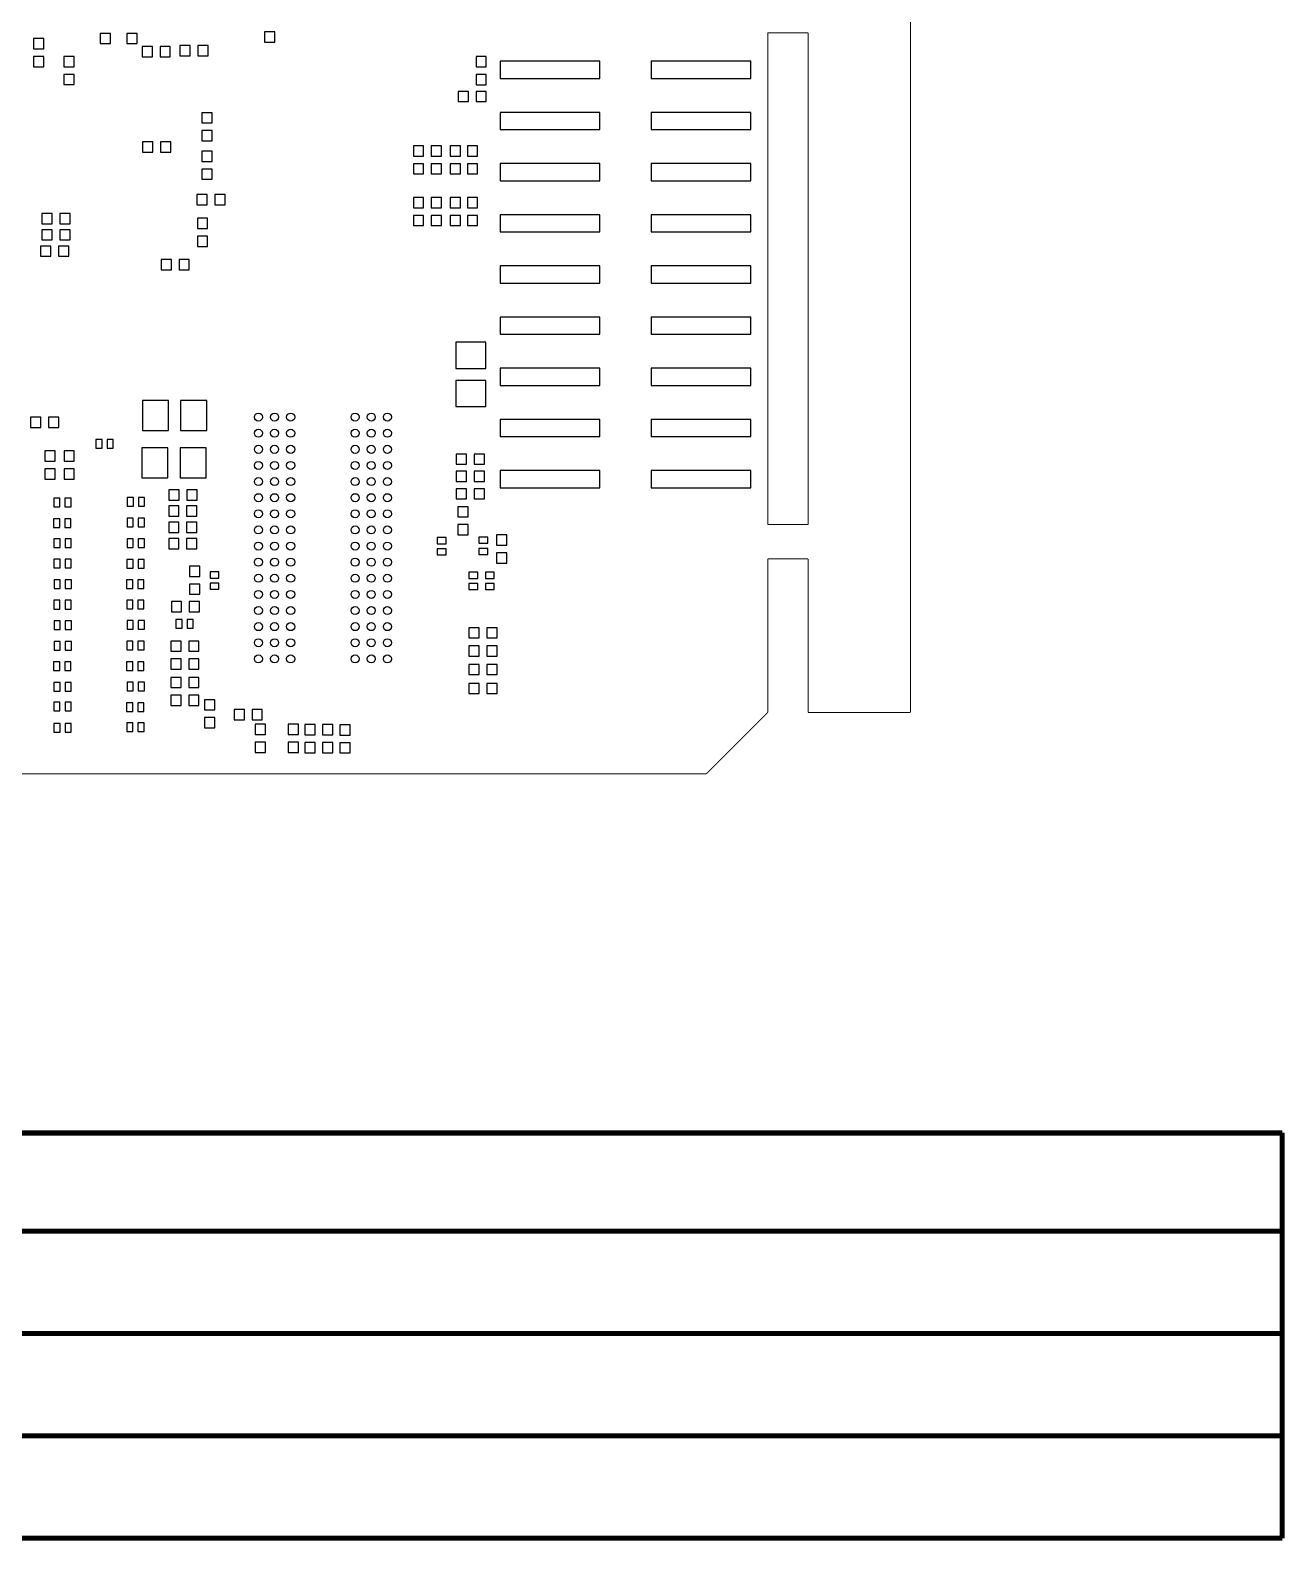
# Model space of a CAD drawing. Extents: x -29 to 115, y -38 to 102.
# Drawn here: x 52.3 to 114.6, y -38.1 to 36.9 of the extents above; entities that cross this region are included whole.
import ezdxf

# ---------------------------------------------------------------- set-up
doc = ezdxf.new("R2010")
doc.units = 0
for name, color, linetype in [('BG_OUTLINE', 254, 'CONTINUOUS'), ('DF_FILM_LABEL_OUTLINE', 85, 'CONTINUOUS'), ('PIN_PASTEMASK_BOTTOM', 85, 'CONTINUOUS')]:
    doc.layers.add(name, color=color, linetype=linetype)

msp = doc.modelspace()

# ---------------------------------------------------------------- linework, layer by layer
at = {"layer": 'BG_OUTLINE', "const_width": 0.0508}
for points in [[(95.979996, 3.048), (95.979996, 98.552)], [(88.9, 12.3698), (88.9, 36.7792)], [(88.9, 36.7792), (90.899996, 36.7792)], [(90.899996, 12.3698), (90.899996, 36.7792)], [(88.9, 12.3698), (90.899996, 12.3698)], [(88.9, 10.668), (90.899996, 10.668)], [(88.9, 3.048), (88.9, 10.668)], [(90.899996, 3.048), (90.899996, 10.668)], [(88.9, 3.048), (85.852, 0)], [(90.899996, 3.048), (95.979996, 3.048)], [(3.048, 0), (85.852, 0)], [(3.048, -0.000406), (85.851187, -0.000406)]]:
    msp.add_lwpolyline(points, dxfattribs=at)
at = {"layer": 'DF_FILM_LABEL_OUTLINE', "const_width": 0.254}
for points in [[(-29.197605, -17.828463), (114.439395, -17.828463)], [(114.439395, -17.819319), (114.439395, -37.945263)], [(-29.197605, -22.705263), (114.426695, -22.705263)], [(-29.197605, -27.785263), (114.401295, -27.785263)], [(-29.197605, -32.865263), (114.439395, -32.865263)], [(114.439395, -32.865263), (114.439395, -32.827163)], [(114.439395, -37.945263), (-29.197605, -37.945263)]]:
    msp.add_lwpolyline(points, dxfattribs=at)
at = {"layer": 'PIN_PASTEMASK_BOTTOM'}
for points in [[(55.761611, 36.747602), (55.761611, 36.239602), (56.269611, 36.239602), (56.269611, 36.747602)], [(57.082411, 36.747602), (57.082411, 36.239602), (57.590411, 36.239602), (57.590411, 36.747602)], [(63.925196, 36.824818), (63.925196, 36.316818), (64.433196, 36.316818), (64.433196, 36.824818)], [(52.459611, 36.493602), (52.459611, 35.985602), (52.967611, 35.985602), (52.967611, 36.493602)], [(58.352411, 36.094391), (57.844411, 36.094391), (57.844411, 35.586391), (58.352411, 35.586391)], [(59.241411, 36.094391), (58.733411, 36.094391), (58.733411, 35.586391), (59.241411, 35.586391)], [(60.226042, 36.142473), (59.718042, 36.142473), (59.718042, 35.634473), (60.226042, 35.634473)], [(61.115042, 36.142473), (60.607042, 36.142473), (60.607042, 35.634473), (61.115042, 35.634473)], [(52.459611, 35.604602), (52.459611, 35.096602), (52.967611, 35.096602), (52.967611, 35.604602)], [(54.468674, 35.092742), (54.468674, 35.600742), (53.960674, 35.600742), (53.960674, 35.092742)], [(74.421492, 35.594442), (74.421492, 35.086442), (74.929492, 35.086442), (74.929492, 35.594442)], [(75.617578, 35.364687), (75.617578, 34.514676), (80.567581, 34.514676), (80.567581, 35.364687)], [(83.107581, 35.364687), (83.107581, 34.514676), (88.057584, 34.514676), (88.057584, 35.364687)], [(54.468674, 34.203742), (54.468674, 34.711742), (53.960674, 34.711742), (53.960674, 34.203742)], [(74.421492, 34.705442), (74.421492, 34.197442), (74.929492, 34.197442), (74.929492, 34.705442)], [(74.041305, 33.8709), (73.533305, 33.8709), (73.533305, 33.3629), (74.041305, 33.3629)], [(74.930305, 33.8709), (74.422305, 33.8709), (74.422305, 33.3629), (74.930305, 33.3629)], [(60.816211, 32.810602), (60.816211, 32.302602), (61.324211, 32.302602), (61.324211, 32.810602)], [(75.617578, 32.824687), (75.617578, 31.974676), (80.567581, 31.974676), (80.567581, 32.824687)], [(83.107581, 32.824687), (83.107581, 31.974676), (88.057584, 31.974676), (88.057584, 32.824687)], [(60.816211, 31.921602), (60.816211, 31.413602), (61.324211, 31.413602), (61.324211, 31.921602)], [(58.377811, 31.362802), (57.869811, 31.362802), (57.869811, 30.854802), (58.377811, 30.854802)], [(59.266811, 31.362802), (58.758811, 31.362802), (58.758811, 30.854802), (59.266811, 30.854802)], [(60.816211, 30.905602), (60.816211, 30.397602), (61.324211, 30.397602), (61.324211, 30.905602)], [(71.81911, 30.660543), (71.81911, 31.168543), (71.31111, 31.168543), (71.31111, 30.660543)], [(72.702522, 30.660543), (72.702522, 31.168543), (72.194522, 31.168543), (72.194522, 30.660543)], [(73.640594, 30.660543), (73.640594, 31.168543), (73.132594, 31.168543), (73.132594, 30.660543)], [(74.49759, 30.660543), (74.49759, 31.168543), (73.98959, 31.168543), (73.98959, 30.660543)], [(60.816211, 30.016602), (60.816211, 29.508602), (61.324211, 29.508602), (61.324211, 30.016602)], [(71.81911, 29.771543), (71.81911, 30.279543), (71.31111, 30.279543), (71.31111, 29.771543)], [(72.702522, 29.771543), (72.702522, 30.279543), (72.194522, 30.279543), (72.194522, 29.771543)], [(73.640594, 29.771543), (73.640594, 30.279543), (73.132594, 30.279543), (73.132594, 29.771543)], [(74.49759, 29.771543), (74.49759, 30.279543), (73.98959, 30.279543), (73.98959, 29.771543)], [(75.617578, 30.284687), (75.617578, 29.434676), (80.567581, 29.434676), (80.567581, 30.284687)], [(83.107581, 30.284687), (83.107581, 29.434676), (88.057584, 29.434676), (88.057584, 30.284687)], [(61.070211, 28.746602), (60.562211, 28.746602), (60.562211, 28.238602), (61.070211, 28.238602)], [(61.959211, 28.746602), (61.451211, 28.746602), (61.451211, 28.238602), (61.959211, 28.238602)], [(71.81911, 28.097378), (71.81911, 28.605378), (71.31111, 28.605378), (71.31111, 28.097378)], [(72.702522, 28.097378), (72.702522, 28.605378), (72.194522, 28.605378), (72.194522, 28.097378)], [(73.640594, 28.097378), (73.640594, 28.605378), (73.132594, 28.605378), (73.132594, 28.097378)], [(74.49759, 28.097378), (74.49759, 28.605378), (73.98959, 28.605378), (73.98959, 28.097378)], [(53.378405, 27.806599), (52.870405, 27.806599), (52.870405, 27.298599), (53.378405, 27.298599)], [(54.267405, 27.806599), (53.759405, 27.806599), (53.759405, 27.298599), (54.267405, 27.298599)], [(75.617578, 27.744687), (75.617578, 26.894676), (80.567581, 26.894676), (80.567581, 27.744687)], [(83.107581, 27.744687), (83.107581, 26.894676), (88.057584, 26.894676), (88.057584, 27.744687)], [(53.378405, 27.005204), (52.870405, 27.005204), (52.870405, 26.497204), (53.378405, 26.497204)], [(54.267405, 27.005204), (53.759405, 27.005204), (53.759405, 26.497204), (54.267405, 26.497204)], [(60.588652, 27.56916), (60.588652, 27.06116), (61.096652, 27.06116), (61.096652, 27.56916)], [(71.81911, 27.208378), (71.81911, 27.716378), (71.31111, 27.716378), (71.31111, 27.208378)], [(72.702522, 27.208378), (72.702522, 27.716378), (72.194522, 27.716378), (72.194522, 27.208378)], [(73.640594, 27.208378), (73.640594, 27.716378), (73.132594, 27.716378), (73.132594, 27.208378)], [(74.49759, 27.208378), (74.49759, 27.716378), (73.98959, 27.716378), (73.98959, 27.208378)], [(60.588652, 26.68016), (60.588652, 26.17216), (61.096652, 26.17216), (61.096652, 26.68016)], [(53.313711, 26.190905), (52.805711, 26.190905), (52.805711, 25.682905), (53.313711, 25.682905)], [(54.202711, 26.190905), (53.694711, 26.190905), (53.694711, 25.682905), (54.202711, 25.682905)], [(59.298738, 25.528321), (58.790738, 25.528321), (58.790738, 25.020321), (59.298738, 25.020321)], [(60.187738, 25.528321), (59.679738, 25.528321), (59.679738, 25.020321), (60.187738, 25.020321)], [(75.617578, 25.204687), (75.617578, 24.354676), (80.567581, 24.354676), (80.567581, 25.204687)], [(83.107581, 25.204687), (83.107581, 24.354676), (88.057584, 24.354676), (88.057584, 25.204687)], [(75.617578, 22.664687), (75.617578, 21.814676), (80.567581, 21.814676), (80.567581, 22.664687)], [(83.107581, 22.664687), (83.107581, 21.814676), (88.057584, 21.814676), (88.057584, 22.664687)], [(74.914506, 21.417407), (73.415906, 21.417407), (73.415906, 20.122007), (74.914506, 20.122007)], [(74.914506, 19.517385), (73.415906, 19.517385), (73.415906, 18.221985), (74.914506, 18.221985)], [(75.617578, 20.124687), (75.617578, 19.274676), (80.567581, 19.274676), (80.567581, 20.124687)], [(83.107581, 20.124687), (83.107581, 19.274676), (88.057584, 19.274676), (88.057584, 20.124687)], [(57.857415, 18.531307), (57.857415, 17.032707), (59.152815, 17.032707), (59.152815, 18.531307)], [(59.757437, 18.531307), (59.757437, 17.032707), (61.052837, 17.032707), (61.052837, 18.531307)], [(52.304899, 17.192955), (52.812899, 17.192955), (52.812899, 17.700955), (52.304899, 17.700955)], [(53.193899, 17.192955), (53.701899, 17.192955), (53.701899, 17.700955), (53.193899, 17.700955)], [(75.617578, 17.584687), (75.617578, 16.734676), (80.567581, 16.734676), (80.567581, 17.584687)], [(83.107581, 17.584687), (83.107581, 16.734676), (88.057584, 16.734676), (88.057584, 17.584687)], [(55.553432, 16.596157), (55.553432, 16.164357), (55.858232, 16.164357), (55.858232, 16.596157)], [(56.108219, 16.596157), (56.108219, 16.164357), (56.413019, 16.164357), (56.413019, 16.596157)], [(53.018334, 16.024454), (53.018334, 15.516454), (53.526334, 15.516454), (53.526334, 16.024454)], [(53.968294, 16.024454), (53.968294, 15.516454), (54.476294, 15.516454), (54.476294, 16.024454)], [(57.828129, 16.183407), (57.828129, 14.684807), (59.123529, 14.684807), (59.123529, 16.183407)], [(59.728151, 16.183407), (59.728151, 14.684807), (61.023551, 14.684807), (61.023551, 16.183407)], [(73.945344, 15.868777), (73.437344, 15.868777), (73.437344, 15.360777), (73.945344, 15.360777)], [(74.834344, 15.868777), (74.326344, 15.868777), (74.326344, 15.360777), (74.834344, 15.360777)], [(53.018334, 15.135454), (53.018334, 14.627454), (53.526334, 14.627454), (53.526334, 15.135454)], [(53.968294, 15.135454), (53.968294, 14.627454), (54.476294, 14.627454), (54.476294, 15.135454)], [(73.945344, 15.018385), (73.437344, 15.018385), (73.437344, 14.510385), (73.945344, 14.510385)], [(74.834344, 15.018385), (74.326344, 15.018385), (74.326344, 14.510385), (74.834344, 14.510385)], [(75.617578, 15.044687), (75.617578, 14.194676), (80.567581, 14.194676), (80.567581, 15.044687)], [(83.107581, 15.044687), (83.107581, 14.194676), (88.057584, 14.194676), (88.057584, 15.044687)], [(53.759583, 13.255549), (53.759583, 13.687349), (53.454783, 13.687349), (53.454783, 13.255549)], [(54.314369, 13.255549), (54.314369, 13.687349), (54.009569, 13.687349), (54.009569, 13.255549)], [(57.104966, 13.707669), (57.104966, 13.275869), (57.409766, 13.275869), (57.409766, 13.707669)], [(57.659753, 13.707669), (57.659753, 13.275869), (57.964553, 13.275869), (57.964553, 13.707669)], [(59.177428, 13.579958), (59.685428, 13.579958), (59.685428, 14.087958), (59.177428, 14.087958)], [(60.066428, 13.579958), (60.574428, 13.579958), (60.574428, 14.087958), (60.066428, 14.087958)], [(73.945344, 14.148283), (73.437344, 14.148283), (73.437344, 13.640283), (73.945344, 13.640283)], [(74.834344, 14.148283), (74.326344, 14.148283), (74.326344, 13.640283), (74.834344, 13.640283)], [(59.164322, 12.783617), (59.672322, 12.783617), (59.672322, 13.291617), (59.164322, 13.291617)], [(60.053322, 12.783617), (60.561322, 12.783617), (60.561322, 13.291617), (60.053322, 13.291617)], [(73.515931, 13.254228), (73.515931, 12.746228), (74.023931, 12.746228), (74.023931, 13.254228)], [(53.755722, 12.219737), (53.755722, 12.651537), (53.450922, 12.651537), (53.450922, 12.219737)], [(54.310509, 12.219737), (54.310509, 12.651537), (54.005709, 12.651537), (54.005709, 12.219737)], [(57.095009, 12.685268), (57.095009, 12.253468), (57.399809, 12.253468), (57.399809, 12.685268)], [(57.649796, 12.685268), (57.649796, 12.253468), (57.954596, 12.253468), (57.954596, 12.685268)], [(59.164322, 11.97417), (59.672322, 11.97417), (59.672322, 12.48217), (59.164322, 12.48217)], [(60.053322, 11.97417), (60.561322, 11.97417), (60.561322, 12.48217), (60.053322, 12.48217)], [(73.515931, 12.365228), (73.515931, 11.857228), (74.023931, 11.857228), (74.023931, 12.365228)], [(53.771165, 11.225378), (53.771165, 11.657178), (53.466365, 11.657178), (53.466365, 11.225378)], [(54.325952, 11.225378), (54.325952, 11.657178), (54.021152, 11.657178), (54.021152, 11.225378)], [(57.098362, 11.667338), (57.098362, 11.235538), (57.403162, 11.235538), (57.403162, 11.667338)], [(57.653149, 11.667338), (57.653149, 11.235538), (57.957949, 11.235538), (57.957949, 11.667338)], [(59.164322, 11.164722), (59.672322, 11.164722), (59.672322, 11.672722), (59.164322, 11.672722)], [(60.053322, 11.164722), (60.561322, 11.164722), (60.561322, 11.672722), (60.053322, 11.672722)], [(72.497493, 11.413973), (72.929293, 11.413973), (72.929293, 11.718773), (72.497493, 11.718773)], [(74.997691, 11.742801), (74.565891, 11.742801), (74.565891, 11.438001), (74.997691, 11.438001)], [(75.443791, 11.851335), (75.443791, 11.343335), (75.951791, 11.343335), (75.951791, 11.851335)], [(53.773095, 10.225532), (53.773095, 10.657332), (53.468295, 10.657332), (53.468295, 10.225532)], [(54.327882, 10.225532), (54.327882, 10.657332), (54.023082, 10.657332), (54.023082, 10.225532)], [(57.088303, 10.640365), (57.088303, 10.208565), (57.393103, 10.208565), (57.393103, 10.640365)], [(57.64309, 10.640365), (57.64309, 10.208565), (57.94789, 10.208565), (57.94789, 10.640365)], [(72.497493, 10.859186), (72.929293, 10.859186), (72.929293, 11.163986), (72.497493, 11.163986)], [(74.997691, 11.188014), (74.565891, 11.188014), (74.565891, 10.883214), (74.997691, 10.883214)], [(75.443791, 10.962335), (75.443791, 10.454335), (75.951791, 10.454335), (75.951791, 10.962335)], [(60.196984, 10.303154), (60.196984, 9.795154), (60.704984, 9.795154), (60.704984, 10.303154)], [(61.659008, 10.020732), (61.227208, 10.020732), (61.227208, 9.715932), (61.659008, 9.715932)], [(74.501807, 9.998304), (74.070007, 9.998304), (74.070007, 9.693504), (74.501807, 9.693504)], [(74.891011, 9.700006), (75.322811, 9.700006), (75.322811, 10.004806), (74.891011, 10.004806)], [(53.777058, 9.19165), (53.777058, 9.62345), (53.472258, 9.62345), (53.472258, 9.19165)], [(54.331845, 9.19165), (54.331845, 9.62345), (54.027045, 9.62345), (54.027045, 9.19165)], [(57.071336, 9.625889), (57.071336, 9.194089), (57.376136, 9.194089), (57.376136, 9.625889)], [(57.626123, 9.625889), (57.626123, 9.194089), (57.930923, 9.194089), (57.930923, 9.625889)], [(60.196984, 9.414154), (60.196984, 8.906154), (60.704984, 8.906154), (60.704984, 9.414154)], [(61.659008, 9.465945), (61.227208, 9.465945), (61.227208, 9.161145), (61.659008, 9.161145)], [(74.501807, 9.443517), (74.070007, 9.443517), (74.070007, 9.138717), (74.501807, 9.138717)], [(74.891011, 9.145219), (75.322811, 9.145219), (75.322811, 9.450019), (74.891011, 9.450019)], [(53.767914, 8.177886), (53.767914, 8.609686), (53.463114, 8.609686), (53.463114, 8.177886)], [(54.322701, 8.177886), (54.322701, 8.609686), (54.017901, 8.609686), (54.017901, 8.177886)], [(57.078042, 8.618118), (57.078042, 8.186318), (57.382842, 8.186318), (57.382842, 8.618118)], [(57.632829, 8.618118), (57.632829, 8.186318), (57.937629, 8.186318), (57.937629, 8.618118)], [(59.804097, 8.552485), (59.296097, 8.552485), (59.296097, 8.044485), (59.804097, 8.044485)], [(60.693097, 8.552485), (60.185097, 8.552485), (60.185097, 8.044485), (60.693097, 8.044485)], [(53.778074, 7.165035), (53.778074, 7.596835), (53.473274, 7.596835), (53.473274, 7.165035)], [(54.332861, 7.165035), (54.332861, 7.596835), (54.028061, 7.596835), (54.028061, 7.165035)], [(57.09826, 7.606894), (57.09826, 7.175094), (57.40306, 7.175094), (57.40306, 7.606894)], [(57.653047, 7.606894), (57.653047, 7.175094), (57.957847, 7.175094), (57.957847, 7.606894)], [(59.826627, 7.23077), (59.826627, 7.66257), (59.521827, 7.66257), (59.521827, 7.23077)], [(60.381413, 7.23077), (60.381413, 7.66257), (60.076613, 7.66257), (60.076613, 7.23077)], [(74.576889, 7.247204), (74.068889, 7.247204), (74.068889, 6.739204), (74.576889, 6.739204)], [(75.465889, 7.247204), (74.957889, 7.247204), (74.957889, 6.739204), (75.465889, 6.739204)], [(53.778683, 6.130239), (53.778683, 6.562039), (53.473883, 6.562039), (53.473883, 6.130239)], [(54.33347, 6.130239), (54.33347, 6.562039), (54.02867, 6.562039), (54.02867, 6.130239)], [(57.081395, 6.581242), (57.081395, 6.149442), (57.386195, 6.149442), (57.386195, 6.581242)], [(57.636181, 6.581242), (57.636181, 6.149442), (57.940981, 6.149442), (57.940981, 6.581242)], [(59.268893, 6.07761), (59.776893, 6.07761), (59.776893, 6.58561), (59.268893, 6.58561)], [(60.157893, 6.07761), (60.665893, 6.07761), (60.665893, 6.58561), (60.157893, 6.58561)], [(74.571809, 6.352591), (74.063809, 6.352591), (74.063809, 5.844591), (74.571809, 5.844591)], [(75.460809, 6.352591), (74.952809, 6.352591), (74.952809, 5.844591), (75.460809, 5.844591)], [(53.751658, 5.128158), (53.751658, 5.559958), (53.446858, 5.559958), (53.446858, 5.128158)], [(54.306445, 5.128158), (54.306445, 5.559958), (54.001645, 5.559958), (54.001645, 5.128158)], [(57.074689, 5.550916), (57.074689, 5.119116), (57.379489, 5.119116), (57.379489, 5.550916)], [(57.629476, 5.550916), (57.629476, 5.119116), (57.934276, 5.119116), (57.934276, 5.550916)], [(59.268893, 5.1911), (59.776893, 5.1911), (59.776893, 5.6991), (59.268893, 5.6991)], [(60.157893, 5.1911), (60.665893, 5.1911), (60.665893, 5.6991), (60.157893, 5.6991)], [(74.571809, 5.426812), (74.063809, 5.426812), (74.063809, 4.918812), (74.571809, 4.918812)], [(75.460809, 5.426812), (74.952809, 5.426812), (74.952809, 4.918812), (75.460809, 4.918812)], [(53.769438, 4.101186), (53.769438, 4.532986), (53.464638, 4.532986), (53.464638, 4.101186)], [(54.324225, 4.101186), (54.324225, 4.532986), (54.019425, 4.532986), (54.019425, 4.101186)], [(57.094907, 4.553204), (57.094907, 4.121404), (57.399707, 4.121404), (57.399707, 4.553204)], [(57.649694, 4.553204), (57.649694, 4.121404), (57.954494, 4.121404), (57.954494, 4.553204)], [(59.268893, 4.276801), (59.776893, 4.276801), (59.776893, 4.784801), (59.268893, 4.784801)], [(60.157893, 4.276801), (60.665893, 4.276801), (60.665893, 4.784801), (60.157893, 4.784801)], [(59.268893, 3.390189), (59.776893, 3.390189), (59.776893, 3.898189), (59.268893, 3.898189)], [(60.157893, 3.390189), (60.665893, 3.390189), (60.665893, 3.898189), (60.157893, 3.898189)], [(74.571809, 4.484802), (74.063809, 4.484802), (74.063809, 3.976802), (74.571809, 3.976802)], [(75.460809, 4.484802), (74.952809, 4.484802), (74.952809, 3.976802), (75.460809, 3.976802)], [(53.766187, 3.128874), (53.766187, 3.560674), (53.461387, 3.560674), (53.461387, 3.128874)], [(54.320973, 3.128874), (54.320973, 3.560674), (54.016173, 3.560674), (54.016173, 3.128874)], [(57.074689, 3.528568), (57.074689, 3.096768), (57.379489, 3.096768), (57.379489, 3.528568)], [(57.629476, 3.528568), (57.629476, 3.096768), (57.934276, 3.096768), (57.934276, 3.528568)], [(61.456189, 3.168498), (61.456189, 3.676498), (60.948189, 3.676498), (60.948189, 3.168498)], [(62.920905, 3.189199), (62.412905, 3.189199), (62.412905, 2.681199), (62.920905, 2.681199)], [(63.809905, 3.189199), (63.301905, 3.189199), (63.301905, 2.681199), (63.809905, 2.681199)], [(53.772892, 2.057095), (53.772892, 2.488895), (53.468092, 2.488895), (53.468092, 2.057095)], [(54.327679, 2.057095), (54.327679, 2.488895), (54.022879, 2.488895), (54.022879, 2.057095)], [(57.081395, 2.52415), (57.081395, 2.09235), (57.386195, 2.09235), (57.386195, 2.52415)], [(57.636181, 2.52415), (57.636181, 2.09235), (57.940981, 2.09235), (57.940981, 2.52415)], [(61.456189, 2.279498), (61.456189, 2.787498), (60.948189, 2.787498), (60.948189, 2.279498)], [(63.454102, 2.45491), (63.454102, 1.94691), (63.962102, 1.94691), (63.962102, 2.45491)], [(65.096111, 2.45491), (65.096111, 1.94691), (65.604111, 1.94691), (65.604111, 2.45491)], [(65.923693, 2.441702), (65.923693, 1.933702), (66.431693, 1.933702), (66.431693, 2.441702)], [(66.803905, 2.441702), (66.803905, 1.933702), (67.311905, 1.933702), (67.311905, 2.441702)], [(67.657701, 2.428596), (67.657701, 1.920596), (68.165701, 1.920596), (68.165701, 2.428596)], [(63.454102, 1.56591), (63.454102, 1.05791), (63.962102, 1.05791), (63.962102, 1.56591)], [(65.096111, 1.56591), (65.096111, 1.05791), (65.604111, 1.05791), (65.604111, 1.56591)], [(65.923693, 1.552702), (65.923693, 1.044702), (66.431693, 1.044702), (66.431693, 1.552702)], [(66.803905, 1.552702), (66.803905, 1.044702), (67.311905, 1.044702), (67.311905, 1.552702)], [(67.657701, 1.539596), (67.657701, 1.031596), (68.165701, 1.031596), (68.165701, 1.539596)]]:
    msp.add_lwpolyline(points, close=True, dxfattribs=at)
for centre in [(63.619101, 17.702479), (64.419099, 17.702479), (65.219097, 17.702479), (68.419091, 17.702479), (69.219089, 17.702479), (70.019088, 17.702479), (63.619101, 16.902481), (64.419099, 16.902481), (65.219097, 16.902481), (68.419091, 16.902481), (69.219089, 16.902481), (70.019088, 16.902481), (63.619101, 16.102482), (64.419099, 16.102482), (65.219097, 16.102482), (68.419091, 16.102482), (69.219089, 16.102482), (70.019088, 16.102482), (63.619101, 15.302484), (64.419099, 15.302484), (65.219097, 15.302484), (68.419091, 15.302484), (69.219089, 15.302484), (70.019088, 15.302484), (63.619101, 14.502486), (64.419099, 14.502486), (65.219097, 14.502486), (68.419091, 14.502486), (69.219089, 14.502486), (70.019088, 14.502486), (63.619101, 13.702487), (64.419099, 13.702487), (65.219097, 13.702487), (68.419091, 13.702487), (69.219089, 13.702487), (70.019088, 13.702487), (63.619101, 12.902489), (64.419099, 12.902489), (65.219097, 12.902489), (68.419091, 12.902489), (69.219089, 12.902489), (70.019088, 12.902489), (63.619101, 12.10249), (64.419099, 12.10249), (65.219097, 12.10249), (68.419091, 12.10249), (69.219089, 12.10249), (70.019088, 12.10249), (63.619101, 11.302492), (64.419099, 11.302492), (65.219097, 11.302492), (68.419091, 11.302492), (69.219089, 11.302492), (70.019088, 11.302492), (63.619101, 10.502494), (64.419099, 10.502494), (65.219097, 10.502494), (68.419091, 10.502494), (69.219089, 10.502494), (70.019088, 10.502494), (63.619101, 9.702495), (64.419099, 9.702495), (65.219097, 9.702495), (68.419091, 9.702495), (69.219089, 9.702495), (70.019088, 9.702495), (63.619101, 8.902497), (64.419099, 8.902497), (65.219097, 8.902497), (68.419091, 8.902497), (69.219089, 8.902497), (70.019088, 8.902497), (63.619101, 8.102498), (64.419099, 8.102498), (65.219097, 8.102498), (68.419091, 8.102498), (69.219089, 8.102498), (70.019088, 8.102498), (63.619101, 7.3025), (64.419099, 7.3025), (65.219097, 7.3025), (68.419091, 7.3025), (69.219089, 7.3025), (70.019088, 7.3025), (63.619101, 6.502502), (64.419099, 6.502502), (65.219097, 6.502502), (68.419091, 6.502502), (69.219089, 6.502502), (70.019088, 6.502502), (63.619101, 5.702503), (64.419099, 5.702503), (65.219097, 5.702503), (68.419091, 5.702503), (69.219089, 5.702503), (70.019088, 5.702503)]:
    msp.add_circle(centre, 0.2, dxfattribs=at)

doc.saveas('drawing.dxf')
